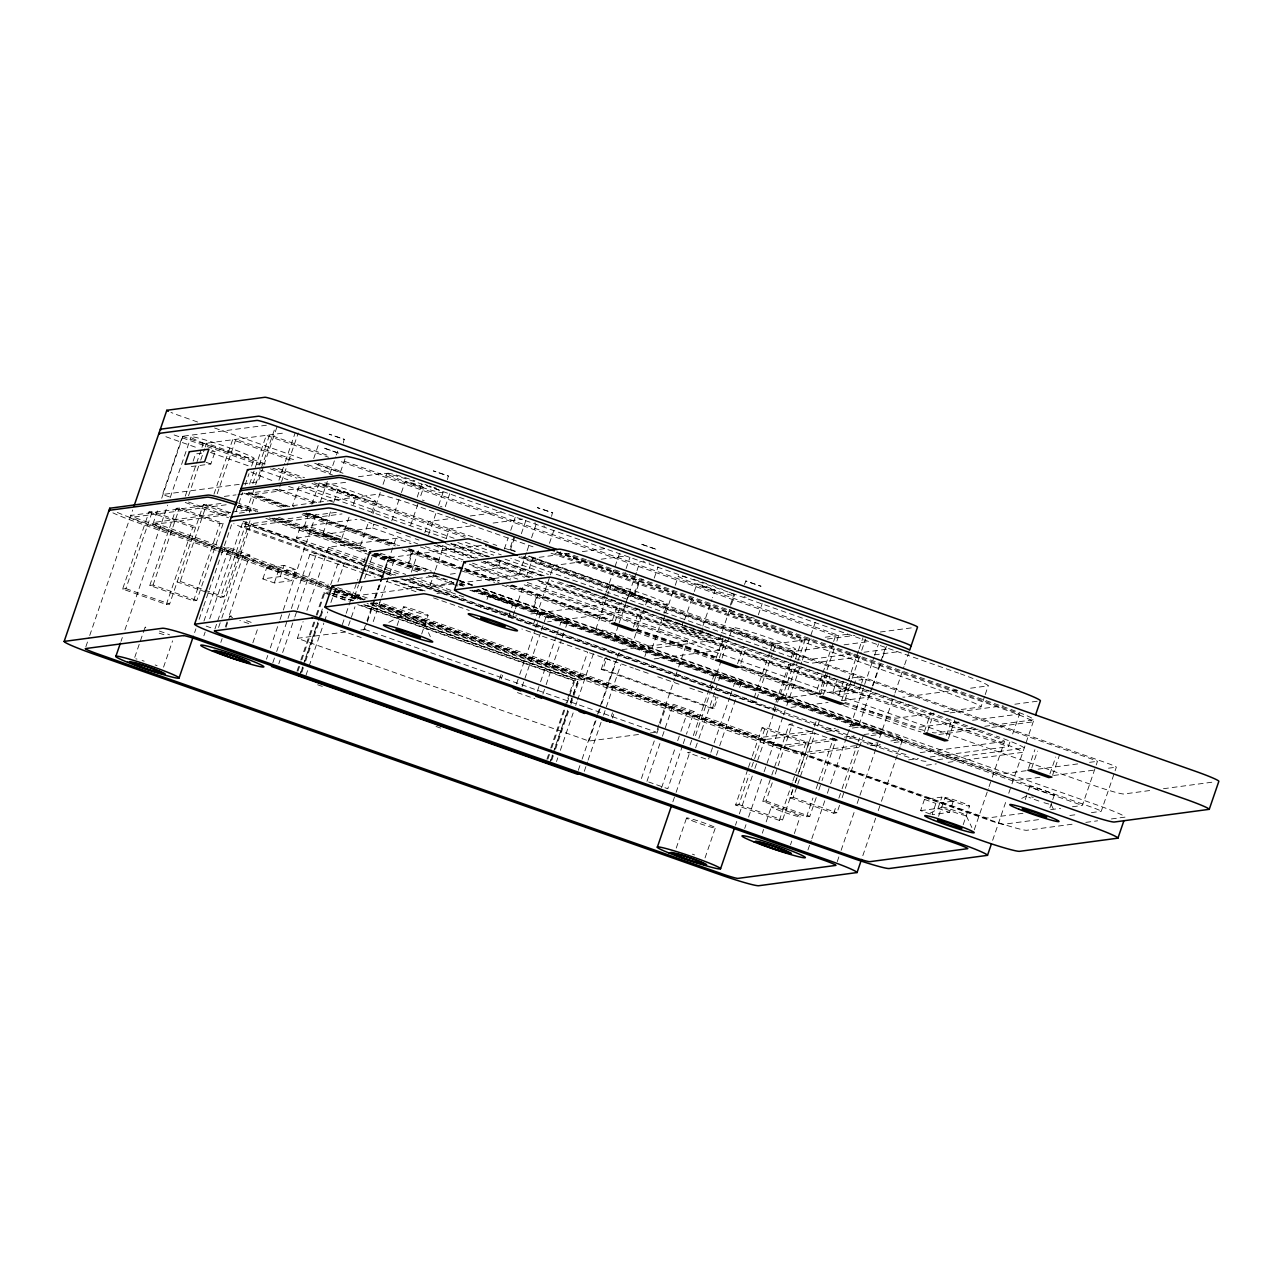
<?xml version="1.0" encoding="UTF-8"?>
<svg xmlns="http://www.w3.org/2000/svg" width="1283" height="1283" viewBox="0 0 1283 1283"><rect width="100%" height="100%" fill="white"/><g stroke="black" fill="none" stroke-linecap="round" stroke-linejoin="round"><path stroke-width="0.75" stroke-dasharray="5 3.75" d="M85.865 646.728L89.088 637.346M89.73 635.47L132.678 510.009M230.331 512.687L206.643 504.331L203.372 504.764L169.629 604.02L166.357 604.453L122.623 589.041L149.02 511.933L152.292 511.5L196.026 526.912L192.755 527.345L149.02 511.933M122.623 589.041L125.894 588.608L152.292 511.5M169.452 496.922L162.508 494.484L182.427 436.3L266.383 425.234M217.998 547.809L152.741 524.635L158.483 507.667M161.706 498.269L182.924 436.252L185.907 437.519M121.019 641.308L122.318 637.523M124.9 629.953L167.64 505.133M170.238 497.563L190.959 437.038M149.806 585.449L176.204 508.357L179.46 507.924L223.194 523.336L196.796 600.428L193.541 600.861L149.806 585.449L153.062 585.032L196.796 600.428M193.14 461.142L195.609 453.941L203.436 452.899M153.062 585.032L179.46 507.924M185.265 496.184L201.335 449.258M201.976 447.382L203.259 443.629L283.302 433.077M188.521 495.751L200.084 461.976M200.725 460.1L204.59 448.842M205.232 446.965L206.515 443.212L268.724 465.12M134.747 657.361L145.059 627.259M191.279 466.547L210.845 463.981L215.175 451.359L212.048 450.253M166.357 604.453L192.755 527.345M206.13 592.137L176.974 581.873L180.245 581.44L206.643 504.331M213.972 494.196L232.608 439.764L291.033 460.356M217.228 493.763L235.864 439.331L296.181 460.581M163.55 667.16L172.58 640.826M193.541 600.861L219.938 523.753L223.194 523.336M194.615 632.583L195.914 628.798M199.154 619.336L203.035 607.998M203.692 606.105L220.516 556.934M221.173 555.042L223.755 547.472M224.413 545.58L231.533 524.779M236.056 511.532L242.535 492.624M245.133 485.054L249.014 473.716M251.596 466.146L254.194 458.576M249.592 484.108L266.303 435.322L328.512 457.229M203.949 621.1L229.064 547.761L249.896 555.106L228.647 617.155M252.863 483.691L256.712 472.417M259.278 464.911L269.574 434.889L327.999 455.481M203.869 635.791L205.168 632.006M209.69 618.775L242.728 522.309M246.609 510.971L255.028 486.385M255.67 484.493L275.107 427.752M263.32 466.852L258.172 481.863L162.508 494.484M263.961 464.975L278.09 423.679M382.446 575.939L247.234 528.259L244.331 526.848L246.192 521.411M249.303 512.35L255.493 494.244L347.34 482.103M207.958 592.778L220.724 597.285L247.122 520.176M220.724 597.285L223.98 596.852L250.377 519.743M214.919 629.039L250.987 523.672L337.253 512.222M218.575 627.467L221.157 619.946M221.799 618.069L243.048 556.004L249.896 555.106M225.423 626.569L228.005 619.048M220.82 642.414L222.119 638.645M225.984 627.355L229.849 616.065M278.956 480.243L284.73 463.355M285.371 461.479L295.01 433.317M237.996 494.596L279.004 489.192L280.929 483.563M281.57 481.686L288.001 462.922M288.643 461.046L298.281 432.9M262.855 578.89L266.704 567.679L284.088 565.386L295.555 569.427L291.706 580.638L274.321 582.931L262.855 578.89L280.255 576.596L291.706 580.638M294.24 507.058A37.127 2.454 18.9 0 1 292.508 505.662L299.709 484.621M313.71 458.512L320.108 439.812M252.863 642.815L258.011 627.756M274.321 582.931L278.154 571.721L295.555 569.427M280.255 576.596L284.088 565.386M398.323 573.886L296.453 537.994L300.302 526.784L356.882 519.31M304.312 526.415L308.722 513.537M311.865 504.331L319.419 482.264M266.463 659.221L267.762 655.437M270.344 647.883L279.405 621.405M280.063 619.513L282.645 611.943M283.302 610.05L316.965 511.709M320.205 502.246L327.325 481.446M329.923 473.876L335.745 456.844M336.403 454.968L337.686 451.183M343.331 443.036L344.149 439.219L329.17 434.199L344.534 439.524M272.83 662.75L276.021 653.4M276.663 651.523L290.744 610.403M291.385 608.543L309.941 554.336L316.58 553.454L383.809 577.142M340.54 471.823L345.031 458.737M349.072 517.129L341.31 539.806L332.185 537.369L323.043 533.584L330.806 510.907M334.029 501.461L337.91 490.122L347.035 492.544L356.193 496.345L352.312 507.683M278.812 663.744L280.095 660.007M282.661 652.518L294.176 618.887M294.817 617.011L296.742 611.398M297.383 609.537L316.58 553.454M638.501 734.501L588.945 741.045L297.367 638.325L303.109 621.597M306.926 610.435L328.576 547.199L395.966 538.315L411.025 543.623M296.998 671.217L300.19 661.868M300.831 660.007L315.554 617.011M316.195 615.134L323.877 592.714L329.314 591.992M297.977 671.089L301.168 661.739M301.81 659.879L316.532 616.882M317.174 615.006L324.856 592.586L330.485 594.574M299.324 676.269L302.515 666.919M303.157 665.043L317.879 622.063M318.521 620.186L322.354 608.976M330.677 584.679L337.718 564.119L344.341 563.237L337.942 581.937M300.815 672.5L304.007 663.151M304.648 661.29L319.371 618.294M320.012 616.417L322.578 608.944M301.794 672.372L304.985 663.022M305.627 661.162L320.349 618.165M320.991 616.289L323.557 608.816M305.947 675.387L308.513 667.914M309.155 666.037L323.861 623.057M324.503 621.18L327.71 611.847M330.902 602.497L335.392 589.41M360.523 545.564L368.077 523.48M371.862 512.446L375.646 501.396M372.968 513.841L380.522 491.774M383.04 484.413L386.825 473.363M296.453 537.994L372.551 527.954L373.834 524.218M342.336 624.58L345.544 615.182M346.202 613.306L357.781 579.451M363.586 562.531L365.511 556.886M362.993 599.642A12.622 0.834 18.9 0 1 354.717 595.986L358.502 584.952M348.543 625.559L354.974 606.763M357.556 599.241L362.063 586.074M364.629 578.553L373 554.096M391.732 520.914L400.793 494.452M401.435 492.576L405.316 481.237L414.441 483.659L423.582 487.46L419.701 498.798M363.795 630.049L366.377 622.528M367.018 620.635L374.107 599.947M374.748 598.07L381.179 579.274M381.837 577.382L387.626 560.463L394.474 559.564L381.596 597.172M374.844 598.167L388.701 557.688L481.783 545.403M360.812 629.969L364.773 629.44L366.681 623.859M367.323 621.998L374.957 599.69M375.598 597.83L381.965 579.226M382.607 577.366L395.966 538.315M373.225 621.614L380.955 599.049M417.216 497.066L421.69 483.98M410.64 525.244L419.06 500.675M409.085 562.868L413.415 550.247L412.436 550.375L408.106 562.996L431.473 570.743M411.314 572.138L419.669 547.745M424.801 532.718L428.666 521.459L454.423 518.075M397.105 625.575L403.503 606.875M428.554 534.835L436.108 512.751M438.626 505.39L443.036 492.512M447.462 479.714L448.28 475.897L433.301 470.893L448.665 476.201M445.313 506.641L449.788 493.554M434.712 571.961L429.564 586.972L453.348 583.845M435.354 570.085L443.71 545.692M446.276 538.186L449.483 528.804L473.267 525.661M421.69 633.946L428.089 615.247M487.011 599.434L488.294 595.697M500.45 560.382L497.884 567.888L464.205 572.33M504.315 549.124L508.164 537.866M510.73 530.344L515.237 517.209M515.141 551.594L509.543 549.621L513.858 537M509.543 549.621L510.522 549.493L514.836 536.871M521.347 533.744L525.822 520.657M526.415 552.7L518.717 575.217L461.271 582.803M527.072 550.824L528.997 545.195M531.563 537.689L536.053 524.555M508.405 617.155L510.971 609.682M511.612 607.805L512.895 604.068M514.804 610.692L512.879 616.321L516.841 615.808M515.445 608.816L523.801 584.423M526.367 576.917L532.798 558.153L568.449 553.438M551.594 516.391L552.412 512.591L537.336 507.635L552.797 512.895M499.504 679.236L501.428 673.623M501.3 678.996L502.583 675.259M549.445 543.318L554.561 528.371M534.049 606.891L538.363 594.27L537.385 594.398L533.07 607.019L534.049 606.891L481.831 588.496M533.696 623.666L549.765 576.741M550.407 574.864L553.615 565.482L589.282 560.783M516.536 683.855L519.102 676.317M519.743 674.441L535.203 629.312M535.845 627.435L538.427 619.914M539.068 618.021L540.351 614.268L547.199 613.37L568.032 620.699L565.45 628.221M522.085 686.71L540.768 632.166M541.41 630.29L547.199 613.37M537.352 691.184L539.935 683.663M540.576 681.786L556.02 636.641M556.678 634.764L559.244 627.243M559.885 625.366L561.184 621.597L568.032 620.699M542.917 694.039L545.483 686.517M546.141 684.641L561.585 639.511M562.227 637.619L564.809 630.097M546.911 759.263L550.118 749.913M550.76 748.037L569.315 693.83M569.957 691.97L573.79 680.76L584.663 679.316L368.574 603.186M547.889 759.135L551.097 749.785M551.738 747.909L566.444 704.928M567.086 703.052L574.768 680.631L358.679 604.501M605.865 593.307L602.016 604.566L528.724 614.236M606.522 591.431L619.368 553.903M549.236 764.315L552.428 754.965M553.069 753.089L567.792 710.108M570.358 702.619L587.63 652.149L521.86 628.991M550.728 760.546L553.935 751.197M554.577 749.32L568.016 710.076M570.566 702.603L578.248 680.166L364.035 604.694M595.873 629.135L610.997 584.968M551.706 760.418L554.914 751.068M555.555 749.192L570.261 706.211M570.903 704.335L579.226 680.038L365.013 604.566M556.501 761.557L557.784 757.82M560.35 750.347L573.148 712.963M575.698 705.49L576.981 701.753M577.623 699.876L594.254 651.283M626.104 568.561L629.953 557.351M612.6 619.753L618.374 602.946M615.231 621.197L621.63 602.513M601.23 669.389L605.079 658.179L606.859 657.938L603.026 669.149L601.23 669.389L712.306 708.521L714.102 708.28L717.935 697.07M636.336 572.491L622.848 611.911L547.568 621.838M636.977 570.614L640.185 561.232M619.128 623.073L629.488 592.842L647.642 598.92L632.872 642.51L614.717 636.448L618.486 624.965M634.492 593.644L638.822 581.023L639.8 580.894L635.47 593.516L634.492 593.644L528.195 556.181M578.28 770.345L581.488 761.011M582.113 759.135L596.836 716.139M597.477 714.278L615.391 661.932M588.945 741.045L595.954 720.581M598.487 713.156L601.037 705.714M601.679 703.854L616.963 659.221M617.588 657.361L620.138 649.92M633.433 627.098L639.191 610.275M584.278 771.34L587.47 762.006M588.111 760.129L602.834 717.133M603.475 715.273L620.747 664.802M636.689 626.665L641.821 611.718M654.218 578.136L658.051 566.91M611.221 716.491L612.504 712.755M612.376 718.127L613.659 714.39M644.836 656.543L647.402 649.054L723.5 639.03L719.651 650.24L651.363 659.254M652.085 648.284L663.423 615.15M664.065 613.322L667.208 604.117M663.279 620.25L665.171 614.717M665.797 612.889L674.617 587.117M675.243 585.289L678.386 576.083M702.218 627.964C704.447 639.527 675.211 629.312 683.951 621.742M684.593 619.849L693.654 593.388M694.295 591.511L696.99 583.877L706.003 586.379L715.16 590.164L712.562 597.734M650.401 732.946L656.335 732.16L658.885 724.719M659.526 722.858L674.81 678.226M675.435 676.366L677.985 668.924M678.627 667.064L687.544 641.035L523.881 583.38M641.404 778.524L654.282 740.916M656.848 733.395L659.43 725.873M660.071 723.997L666.502 705.185L673.35 704.287L694.183 711.616L686.453 734.181M646.953 781.379L661.771 738.126M662.413 736.25L673.35 704.287M702.859 626.072L711.921 599.61M661.579 787.746L675.099 748.246M677.681 740.724L680.247 733.202M680.904 731.326L687.335 712.53L694.183 711.616M730.235 605.239L734.084 594.029M682.588 745.471L667.785 788.724L648.701 782.005M683.246 743.595L685.812 736.073M719.49 639.383L730.829 606.266M731.454 604.421L734.614 595.232M716.106 658.307L723.131 637.747M744.413 584.503L745.984 580.942L761.06 586.267L745.599 580.991M719.362 657.89L725.761 639.191M690.078 744.99L692.66 737.468M693.301 735.592L711.969 681.048M712.61 679.172L713.909 675.403L720.757 674.505L741.574 681.834L739.649 687.48M672.869 801.795L675.451 794.241M676.109 792.349L689.693 752.624M695.53 735.608L710.429 692.098M711.071 690.206L721.431 659.943M722.072 658.067L729.193 637.25M729.851 635.358L732.433 627.804M695.643 747.845L698.225 740.323M698.866 738.447L720.757 674.505M712.306 708.521L716.139 697.294L712.386 695.979M737.565 663.776L743.322 646.953M676.237 848.111L686.533 818.009M740.82 663.359L745.952 648.396M710.269 754.212L708.328 759.841L687.512 752.512L694.36 751.613M710.91 752.319L713.476 744.798M714.134 742.921L729.578 697.792M730.219 695.899L732.801 688.378M733.443 686.501L734.726 682.748L741.574 681.834M758.349 614.814L762.182 603.603M716.475 755.19L719.041 747.652M719.683 745.776L735.784 698.77M769.944 651.684L752.592 702.346L758.445 701.576M770.586 649.807L772.51 644.178L811.546 639.03M772.558 653.127L755.847 701.929L407.128 579.082M773.2 651.251L775.766 643.745L528.837 556.758M705.041 857.926L715.353 827.824M792.91 789.879L782.614 819.965L779.342 820.398L735.608 804.986L747.845 769.255M748.486 767.378L751.71 757.964M752.351 756.088L762.006 727.878L765.277 727.445L809.012 742.857L798.7 772.943M735.608 804.986L738.88 804.553L749.176 774.467M751.758 766.945L765.277 727.445M401.996 578.841L773.408 709.691L775.349 704.062M775.99 702.186L790.761 659.013M791.403 657.137L793.327 651.507L833.309 646.231M735.464 825.226L736.747 821.441M739.345 813.887L754.228 770.377M754.885 768.485L773.665 713.637M774.307 711.744L776.905 704.191M777.546 702.298L790.504 664.466M793.086 656.896L795.685 649.342M781.94 698.481L794.786 660.953M795.428 659.077L801.859 640.297L554.93 553.31M785.196 698.048L797.417 662.397M798.058 660.52L805.115 639.88L556.309 552.219M744.701 828.449L746 824.664M748.582 817.095L763.481 773.601M764.139 771.708L782.903 716.86M783.56 714.968L786.142 707.398M786.8 705.506L801.683 662.012M802.34 660.12L815.282 622.287M816.229 797.577L809.781 816.373L806.526 816.806L762.792 801.394L771.163 776.953M771.805 775.076L789.189 724.302L792.445 723.869L774.419 776.52M762.792 801.394L766.047 800.977L773.777 778.412M762.31 833.164L763.593 829.411M766.176 821.874L771.324 806.831M832.988 643.36L815.635 694.039L740.243 667.481M833.629 641.484L835.554 635.855L337.926 460.549M834.319 648.573L818.907 693.606L741.622 666.374M836.885 641.067L838.825 635.422L341.198 460.116M820.238 695.001L827.262 674.441M779.342 820.398L792.22 782.774M792.878 780.898L805.74 743.29L809.012 742.857M823.494 694.568L829.893 675.868M839.547 805.275L836.965 812.797L833.709 813.23L789.975 797.818L794.482 784.651M795.123 782.774L813.791 728.231M814.432 726.354L816.373 720.709M795.492 782.357L798.058 774.836M789.975 797.818L793.231 797.385L797.096 786.11M797.737 784.218L815.122 733.443M817.704 725.921L819.629 720.276M861.021 684.946L858.552 692.146L838.986 694.728L832.731 692.531L837.061 679.91M838.986 694.728L843.3 682.107M790.472 844.855L791.771 841.103M794.337 833.565L800.143 816.63M858.487 650.754L844.984 690.174L537.737 581.921M859.129 648.877L862.978 637.619M841.696 700.47L847.454 683.647M851.463 680.359L848.255 689.741L772.109 699.78M852.104 678.482L861.101 652.197M861.743 650.321L865.608 639.062M844.952 700.037L850.084 685.09M806.526 816.806L812.957 798.01M816.18 788.596L818.121 782.951M818.762 781.074L832.924 739.698L836.179 739.281L822.018 780.641M855.392 680.936L852.297 689.949L832.731 692.531M818.795 790.055L821.377 782.534M861.631 683.133L862.866 679.525L856.627 677.328L848.801 678.37M807.937 849.987L811.177 840.525M811.834 838.633L824.777 800.8M827.375 793.247L829.957 785.677M830.614 783.785L873.996 657.072M874.637 655.18L878.534 643.825M852.345 728.038L858.263 727.253L871.766 687.8M872.408 685.924L885.928 646.456M841.744 700.678L869.072 697.07L872.296 687.688M872.937 685.812L881.934 659.542M882.576 657.666L886.425 646.407M833.709 813.23L836.275 805.708M838.857 798.186L841.423 790.665M842.081 788.772L857.525 743.643M858.167 741.766L859.466 737.998M842.113 797.753L844.695 790.232M845.337 788.339L863.363 735.688M837.254 861.631L840.461 852.249M841.103 850.372L854.59 810.984M857.156 803.479L875.776 749.08M876.417 747.203L878.999 739.698M879.641 737.821L894.347 694.841M894.989 692.964L904.002 666.647M904.643 664.77L908.508 653.496M862.817 855.681L875.664 818.153M878.23 810.664L880.812 803.158M881.453 801.282L900.073 746.882M900.714 745.006L902.639 739.377A37.127 2.454 18.9 0 0 872.937 726.691L480.435 588.432M924.369 731.679L930.768 712.995M927.625 731.246L933.383 714.423M930.448 814.08L920.617 810.615L924.466 799.405L941.85 797.112L953.317 801.137L949.468 812.364L932.083 814.657L935.916 803.431L953.317 801.137M946.469 735.287L951.585 720.324M948.442 738.591L954.857 719.891M920.617 810.615L938.017 808.322L941.85 797.112M938.579 816.325L944.978 797.641M943.855 711.857L981.014 706.853L984.622 696.348M985.216 694.584L988.215 685.828A37.127 2.454 18.9 0 0 960.325 673.783M963.18 824.696L969.579 806.013M974.262 829.844L988.439 788.452M989.081 786.559L991.647 779.038M992.304 777.161L1004.541 741.414A16.342 1.091 18.9 0 0 991.47 735.833L551.289 580.766M930.143 757.002L1008.31 746.658L1010.17 741.221M1012.656 733.972L1019.472 714.054L1016.569 712.642L560.398 551.898M992.641 840.301L1006.177 800.784M1008.759 793.263L1011.325 785.741M1011.966 783.849L1034.419 718.32M1028.501 768.373L1034.9 749.673M1031.757 767.94L1037.514 751.116M1025.293 799.534L1027.859 792.06M1028.501 790.184L1029.784 786.447M1049.959 773.841L1055.717 757.018M1052.573 775.269L1059.614 754.709M1049.895 807.905L1054.369 794.819M1072.46 806.766L1082.371 805.451L1095.602 766.817M1096.227 764.973L1097.478 761.3L1095.057 760.226L517.402 556.726M1091.432 812.62L1101.231 811.321L1114.462 772.687M1115.087 770.842L1116.354 767.17A12.622 0.834 18.9 0 0 1106.251 762.856L521.123 556.726M356.193 496.345L337.91 490.122M323.043 533.584L341.31 539.806M423.582 487.46L405.428 481.382M647.755 599.065L629.488 592.842M614.605 636.288L632.872 642.51M715.048 590.244L696.877 583.941M682.011 627.403L700.277 633.626M388.797 622.335L400.408 616.241M480.227 607.677L483.547 605.929M930.287 813.085L941.898 807.007M1021.717 798.427L1026.689 795.829M358.406 476.747L383.842 473.331A37.127 2.454 18.9 0 1 418.483 482.937L958.529 673.142M292.508 505.662L376.641 494.356A37.127 2.454 18.9 0 1 411.282 503.962L535.909 547.857M956.91 690.029L904.098 697.134A37.127 2.454 18.9 0 1 902.815 697.086M970.606 688.201L988.215 685.828M934.072 713.172L896.897 718.159A37.127 2.454 18.9 0 1 862.24 708.553M950.013 712.915L1003.065 705.794M1014.869 704.223L1038.444 701.063M971.039 728.151L935.676 732.882A37.127 2.454 18.9 0 1 932.292 732.513M984.799 726.306L1033.938 719.715A37.127 2.454 18.9 0 0 1004.236 707.029L568.321 553.486M855.472 745.696L804.377 752.544A37.127 2.454 18.9 0 1 769.736 742.937M867.26 744.124L877.091 742.809M890.851 740.965L902.639 739.377M938.883 734.469L978.191 729.193M991.935 727.349L1033.216 721.816A37.127 2.454 18.9 0 0 1003.514 709.146L556.277 551.61M858.68 747.267L803.655 754.645A37.127 2.454 18.9 0 1 769.014 745.038L367.066 603.459M870.483 745.696L880.298 744.381M894.059 742.536L901.917 741.478A37.127 2.454 18.9 0 0 872.215 728.792L477.821 589.875M937.745 759.696L1024.219 748.101A37.127 2.454 18.9 0 0 1001.606 737.982M926.47 765.213L936.301 763.898M948.089 762.327L1022.776 752.319A37.127 2.454 18.9 0 0 993.074 739.633L542.067 580.766M1149.648 790.553L1123.94 793.985A29.701 1.973 18.9 0 1 1096.211 786.303L521.86 583.99M1163.489 788.708L1214.889 781.828M1072.075 824.231L1026.881 830.277A37.127 2.454 18.9 0 1 992.24 820.671L374.796 603.042M1085.835 822.387L1097.623 820.799M1111.383 818.955L1125.143 817.111A37.127 2.454 18.9 0 0 1095.441 804.441L482.151 588.416M211.262 451.873L215.175 451.359M224.333 496.409L236.056 494.869M220.997 503.465L130.834 515.429A14.851 0.978 18.9 0 0 142.702 520.497L329.667 586.363M226.161 504.78L130.112 517.53A14.851 0.978 18.9 0 0 141.98 522.598L217.533 549.22M230.282 512.318L153.415 522.47L218.719 545.692M232.255 512.045L248.036 509.976L251.5 510.923M152.693 524.571L229.577 514.419M239.424 513.12L245.342 512.334M244.331 526.848L342.048 513.922M229.064 547.761L222.216 548.659L243.048 556.004M470.268 515.974L503.93 511.532M493.073 523.047L522.79 519.134M582.322 551.61L606.089 548.482M408.748 579.643L436.477 575.987M450.349 574.159L456.283 573.373M601.166 559.212L624.933 556.084M354.717 595.986L452.707 582.995A12.622 0.834 18.9 0 1 453.845 583.124M436.958 593.484L452.803 591.383M297.367 638.325L346.939 631.797M622.127 649.663L687.544 641.035M825.226 637.218L848.64 634.139M827.391 639.03L854.831 635.39M880.314 632.006L911.684 627.836M844.086 644.82L869.473 641.468M852.281 653.785L813.069 658.997A14.851 0.978 18.9 0 1 799.213 655.148L519.711 556.694M864.036 652.229L889.52 648.845M860.636 656.688L811.626 663.199A14.851 0.978 18.9 0 1 797.769 659.35L510.714 558.233M874.365 654.875L899.832 651.491M858.952 680.054L862.866 679.525M773.408 709.691L779.278 708.922M790.986 707.366L828.08 702.475M811.674 731.406L762.487 737.212L379.303 602.272M825.466 729.578L835.329 728.279M849.121 726.451L858.985 725.152L856.002 723.885M814.897 732.994L763.642 739.762L760.178 738.8M826.717 731.422L838.537 729.867M834.511 738.447L783.56 745.215A14.851 0.978 18.9 0 1 769.688 741.366L376.881 602.994M844.31 737.148L854.125 735.849M863.924 734.534L881.565 732.192A14.851 0.978 18.9 0 0 869.682 727.124M958.898 722.072L917.185 727.429L844.839 702.298M972.578 720.26L1019.472 714.054M837.719 740.018L782.838 747.315A14.851 0.978 18.9 0 1 768.982 743.466L370.498 603.106M849.474 738.463L857.317 737.42M871.045 735.608L880.844 734.309A14.851 0.978 18.9 0 0 868.96 729.225L474.261 590.196M920.232 752.608L1004.541 741.414M908.653 759.841L918.42 758.542M1026.192 770.714L1002.424 773.857L999.521 773.088L477.629 589.25M1038.075 769.142L1077.688 763.914M1089.556 762.343L1097.478 761.3M1039.936 777.306L1018.365 780.16A12.622 0.834 18.9 0 1 1006.594 776.889L476.201 590.052M1053.648 775.477L1094.8 770.025M1108.512 768.196L1116.354 767.17M1022.952 813.31L987.317 818.025L984.398 817.239L376.015 602.93M1050.681 809.637L1060.576 808.338M1038.524 819.645L1003.258 824.311A12.622 0.834 18.9 0 1 991.47 821.056L371.557 602.689M1069.878 815.475L1077.72 814.448M793.872 651.443L790.408 650.481M648.957 562.98L649.872 563.237M543.8 525.982L544.826 526.287M436.156 488.165L433.766 487.332M643.2 561.12L644.419 561.537M197.582 422.011L178.706 415.355A14.851 0.978 18.9 0 1 170.96 412.42M214.582 427.993L305.242 459.923M314.672 463.259L343.01 473.235M557.736 551.979L639.8 580.894M556.758 552.107L638.822 581.023M307.503 464.574L331.992 473.202M304.231 464.991L332.505 474.951M551.016 553.181L951.328 694.183A37.127 2.454 18.9 0 1 981.014 706.853M510.522 549.493L516.119 551.465M529.173 556.052L635.47 593.516M278.138 468.439L304.536 477.741M319.611 483.049L481.718 540.159M483.595 540.817L491.148 543.479M493.025 544.136L496.794 545.467M504.331 548.13L509.993 550.118M182.427 436.3L263.576 464.879M272.798 468.135L301.264 478.158M314.351 482.777L465.488 536.021M523.689 556.517L793.327 651.507M174.119 434.953L259.102 464.879M270.424 468.872L296.87 478.19M311.977 483.515L464.943 537.401M195.337 447.142L170.783 438.481A14.851 0.978 18.9 0 1 163.037 435.562M210.444 452.466L250.105 466.435M259.551 469.754L287.873 479.73M301.088 484.397L454.07 538.283M465.392 542.276L501.268 554.914M446.484 538.539L329.41 497.307A37.127 2.454 18.9 0 1 300.142 485.182M457.806 542.533L493.682 555.17M505.005 559.163L548.434 574.463M453.733 543.992L489.577 556.614M499.007 559.949L544.281 575.891M570.694 585.192L578.248 587.855M585.786 590.517L591.447 592.505M602.769 596.499L617.861 601.807M634.828 607.789L649.92 613.114M666.903 619.096L681.995 624.404M689.548 627.066L714.07 635.694M288.531 486.337L333.821 502.278M450.83 543.495L488.566 556.79M496.12 559.452L543.286 576.067M569.716 585.369L903.729 703.02M451.039 543.992L486.882 556.63M496.329 559.949L541.618 575.891M558.602 581.873L994.517 735.432M445.49 543.495L483.274 556.806M494.613 560.799L536.182 575.442M206.162 462.329L210.845 463.981M442.042 545.548L477.901 558.169M487.332 561.489L532.621 577.446M279.004 489.192L316.693 502.471M437.327 544.97L475.031 558.249M484.461 561.569L529.703 577.51M539.117 580.83L869.072 697.07M437.84 545.243L473.716 557.88M483.162 561.216L528.468 577.174M537.914 580.493L1008.31 746.658M275.733 489.625L315.329 503.577M360.555 519.503L371.878 523.496M373.754 524.154L381.292 526.816M383.184 527.473L386.953 528.804M396.367 532.124L403.92 534.786M405.797 535.444L413.334 538.106M415.227 538.764L418.996 540.095M434.071 545.403L469.883 558.025M481.189 562.002L524.555 577.286M372.551 527.954L417.825 543.912M425.379 546.574L463.099 559.853M472.529 563.189L517.803 579.13M527.233 582.45L719.651 650.24M420.423 546.927L461.816 561.505M469.337 564.167L510.714 578.745M510.522 579.996L487.861 572.01A29.701 1.973 18.9 0 1 469.498 564.921M289.75 506.753L255.493 494.244M308.642 513.408L399.622 545.612M408.7 548.659L458.159 566.22M465.344 568.61L499.696 580.862M512.254 585.064L613.001 620.764M637.154 629.135L718.352 657.746M740.997 665.717L822.595 694.584M249.656 493.073L289.236 507.01M306.204 512.992L398.564 545.532M409.87 549.509L462.794 568.112M464.526 568.77L498.462 580.718M511.276 585.192L611.558 620.555M636.063 629.199L717.117 657.746M285.836 506.593L270.729 501.268A37.127 2.454 18.9 0 1 247.779 492.415M304.696 513.232L395.276 545.147M408.491 549.798L499.071 581.696M510.393 585.689L610.403 620.924M636.833 630.226L714.198 657.473M740.612 666.775L819.869 694.696M844.406 703.341L901.019 723.275A37.127 2.454 18.9 0 0 925.845 730.973M246.384 493.49L284.088 506.785M302.932 513.425L395.292 545.965M406.599 549.942L498.975 582.482M506.512 585.128L610.179 621.662M636.576 630.947L713.845 658.179M281.346 507.362L270.023 503.369A37.127 2.454 18.9 0 1 242.054 492.095M302.098 514.675L392.678 546.574M402.108 549.91L458.721 569.844M460.613 570.502L494.58 582.466M502.134 585.128L609.698 623.025M636.111 632.327L713.476 659.574M741.782 669.55L817.271 696.14M843.685 705.442L900.297 725.376A37.127 2.454 18.9 0 0 920.937 731.919M472.705 585.08L465.168 582.434A37.127 2.454 18.9 0 0 459.667 580.59M459.442 580.606L472.497 585.208M257.755 510.009L242.663 504.684A37.127 2.454 18.9 0 0 238.991 503.449M278.507 517.322L370.979 549.894M380.409 553.214L431.361 571.16M459.667 581.135L471.519 585.337M377.122 553.438L394.474 559.564M257.803 511.58L242.695 506.256A14.851 0.978 18.9 0 0 240.498 505.518M276.695 518.236L367.339 550.166M375.759 553.358L425.876 570.791M459.571 582.883L467.429 585.433M238.574 505.486L255.525 511.452M274.017 518.091L366.746 550.632M374.027 553.326L425.17 571.224M460.838 583.893L464.767 585.16M272.269 518.252L366.73 551.53M374.283 554.192L421.514 570.823M434.68 575.426L451.744 581.472M459.218 584.07L463.067 585.465M475.801 590.244L1091.143 807.007A12.622 0.834 18.9 0 1 1101.231 811.321M237.195 506.577L252.27 511.885M269.238 517.867L371.028 553.727M372.904 554.384L420.038 570.983M432.708 575.554L457.726 584.262M459.154 584.872L463.388 586.267M372.006 554.962L387.626 560.463M472.112 590.26L1082.371 805.451M265.886 518.364L369.793 554.962M371.685 555.619L418.899 572.266M428.346 575.586L460.469 586.908M469.915 590.228L858.263 727.253M328.576 547.199L405.701 574.383M413.222 577.029L452.723 590.95M203.372 504.764L228.887 513.761M409.646 577.863L464.35 597.14M188.489 502.054L229.946 516.664M243.145 521.299L361.902 563.141M369.44 565.803L395.822 575.089M362.303 563.862L264.057 529.254A16.342 1.091 18.9 0 1 250.987 523.672M364.18 564.536L396.303 575.842M405.749 579.162L891.268 750.202A16.342 1.091 18.9 0 0 906.52 754.42M185.217 502.471L228.566 517.755M243.658 523.063L366.168 566.22M368.061 566.894L392.566 575.522M391.219 575.522L261.01 529.654A37.127 2.454 18.9 0 1 242.984 522.887M400.665 578.841L891.3 751.662A37.127 2.454 18.9 0 0 925.957 761.268M395.661 580.59L427.752 591.896M393.207 580.445L425.138 591.704M382.238 577.077L259.583 533.872A37.127 2.454 18.9 0 1 233.731 523.672M391.668 580.397L423.759 591.688M832.539 737.998L836.179 739.281M605.079 658.179L633.305 668.122M635.197 668.78L650.256 674.088M657.778 676.75L682.267 685.363M689.789 688.025L704.848 693.317M309.941 554.336L364.019 573.389M365.896 574.046L375.294 577.35M386.568 581.327L416.638 591.912M433.542 597.878L469.241 610.451M589.474 652.806L613.547 661.29M176.204 508.357L219.938 523.753M789.189 724.302L832.924 739.698M603.026 669.149L714.102 708.28M762.006 727.878L805.74 743.29M220.612 546.366L328.288 584.294M337.734 587.63L367.964 598.279M331.559 587.021L365.559 599.001M219.89 548.466L365.719 599.995M328.159 587.406L139.446 520.93A37.127 2.454 18.9 0 1 116.496 512.077M330.036 588.063L364.003 600.027M219.409 549.878L361.052 599.77M334.751 591.271L359.176 599.883M266.704 567.679L278.154 571.721M924.466 799.405L935.916 803.431M216.089 550.279L138.724 523.031A37.127 2.454 18.9 0 1 112.888 512.847M217.982 550.952L355.744 599.466M333.067 593.323L353.739 600.604M332.089 593.452L352.761 600.733M331.88 593.484L352.536 600.765M363.811 604.726L578.024 680.198M938.017 808.322L949.468 812.364M332.377 595.232L349.281 601.182M323.877 592.714L348.302 601.31M357.7 604.63L573.79 680.76M364.773 629.44L656.335 732.16M340.396 630.226L361.229 637.571M517.418 692.595L534.786 698.706M180.245 581.44L223.98 596.852M793.231 797.385L836.965 812.797M766.047 800.977L809.781 816.373M125.894 588.608L169.629 604.02M738.88 804.553L782.614 819.965M206.13 626.088L213.074 628.542M317.623 684.769L323.268 686.758M436.012 726.467L441.641 728.455M391.684 558.955L388.749 557.752M746.161 597.381L743.996 596.563M534.819 522.822L535.733 523.191M1051.13 804.297L1054.273 811.145M966.195 815.571A12.99 0.866 18.9 0 1 946.325 809.365A12.99 0.866 18.9 0 1 949.612 808.931A12.99 0.866 18.9 0 1 966.195 815.571L971.84 827.487M509.656 613.531L512.783 620.395M424.849 624.709L430.35 636.721M1048.788 804.024A12.99 0.866 18.9 0 1 1040.786 801.667M1038.861 801.025A12.99 0.866 18.9 0 1 1028.902 797.256M1031.596 796.903A12.99 0.866 18.9 0 1 1033.232 797.385M508.325 613.499A12.99 0.866 18.9 0 1 504.604 612.552M502.952 612.055A12.99 0.866 18.9 0 1 499.295 610.9M497.371 610.259A12.99 0.866 18.9 0 1 495.446 609.601M493.57 608.928A12.99 0.866 18.9 0 1 486.401 606.025M459.057 584.503A12.622 0.834 18.9 0 1 462.618 585.641M379.928 556.132A12.622 0.834 18.9 0 1 373.353 553.647M361.95 598.664A37.127 2.454 18.9 0 1 336.114 588.48M322.209 518.332A37.127 2.454 18.9 0 1 308.562 513.296M912.999 706.195A37.127 2.454 18.9 0 1 907.498 704.351M271.852 480.419A37.127 2.454 18.9 0 1 249.255 471.053M996.314 736.073A37.127 2.454 18.9 0 1 999.874 737.34M754.404 618.262A14.851 0.978 18.9 0 1 751.293 617.428M747.38 616.241A14.851 0.978 18.9 0 1 745.231 615.551M743.033 614.814A14.851 0.978 18.9 0 1 740.836 614.06M734.774 611.799A14.851 0.978 18.9 0 1 733.09 611.125M731.663 610.516A14.851 0.978 18.9 0 1 729.658 609.537M643.248 579.563A14.851 0.978 18.9 0 1 641.099 578.874M634.572 576.596A14.851 0.978 18.9 0 1 632.519 575.842M630.643 575.121A14.851 0.978 18.9 0 1 628.959 574.447M625.527 572.86A14.851 0.978 18.9 0 1 625.013 572.523M422.348 500.049A14.851 0.978 18.9 0 1 424.224 500.611M440.534 506.352A14.851 0.978 18.9 0 1 441.977 506.977M318.216 463.371A14.851 0.978 18.9 0 1 338.263 470.476A14.851 0.978 18.9 0 1 333.532 470.332A14.851 0.978 18.9 0 1 313.982 463.243M718.095 638.276A29.701 1.973 18.9 0 1 704.191 636.031A29.701 1.973 18.9 0 1 668.668 623.297A29.701 1.973 18.9 0 1 671.474 621.565M674.826 622.496A29.701 1.973 18.9 0 1 678.579 623.602M679.91 624.003A29.701 1.973 18.9 0 1 682.652 624.869M684.064 625.318A29.701 1.973 18.9 0 1 686.934 626.248M700.021 630.787A29.701 1.973 18.9 0 1 704.094 632.294M707.863 633.754A29.701 1.973 18.9 0 1 714.086 636.32M729.209 592.169A29.701 1.973 18.9 0 1 723.067 592.987A29.701 1.973 18.9 0 1 683.791 579.146A29.701 1.973 18.9 0 1 689.933 578.328M693.702 579.435A29.701 1.973 18.9 0 1 709.387 584.567M712.29 585.593A29.701 1.973 18.9 0 1 715.144 586.62M720.517 588.624A29.701 1.973 18.9 0 1 722.987 589.587M434.777 488.23A29.701 1.973 18.9 0 1 429.035 489.545A29.701 1.973 18.9 0 1 387.803 474.245A29.701 1.973 18.9 0 1 414.89 480.852M424.962 484.413A29.701 1.973 18.9 0 1 427.64 485.423M428.939 485.904A29.701 1.973 18.9 0 1 431.409 486.866M324.759 482.857A29.701 1.973 18.9 0 1 369.344 497.948A29.701 1.973 18.9 0 1 359.015 497.644A29.701 1.973 18.9 0 1 319.772 482.697M692.371 854.157A15.22 1.01 18.9 0 1 694.568 854.959M248.726 623.506A15.22 1.01 18.9 0 1 239.825 620.475M232.608 617.636A15.22 1.01 18.9 0 1 232.576 616.369M246.48 620.683A15.22 1.01 18.9 0 1 252.703 622.993M135.806 658.837A15.22 1.01 18.9 0 1 136.992 659.093M142.092 660.52A15.22 1.01 18.9 0 1 144.177 661.162M155.179 664.963A15.22 1.01 18.9 0 1 157.103 665.717M163.935 634.7A15.22 1.01 18.9 0 1 157.232 632.455M145.765 627.82A15.22 1.01 18.9 0 1 145.749 627.162M159.429 631.076A15.22 1.01 18.9 0 1 169.629 634.86M237.628 506.929A14.851 0.978 18.9 0 1 241.974 508.357M238.269 505.55A37.127 2.454 18.9 0 1 241.942 506.785M324.374 448.216L339.738 453.541L324.374 448.216M641.564 544.249L656.928 549.573L641.564 544.249M1034.355 788.708A12.99 0.866 18.9 0 0 1054.225 794.915A12.99 0.866 18.9 0 0 1037.642 788.275A12.99 0.866 18.9 0 0 1034.355 788.708M949.564 799.902A12.99 0.866 18.9 0 0 969.435 806.109A12.99 0.866 18.9 0 0 952.852 799.469A12.99 0.866 18.9 0 0 949.564 799.902M492.864 597.958A12.99 0.866 18.9 0 0 512.735 604.165A12.99 0.866 18.9 0 0 496.168 597.525A12.99 0.866 18.9 0 0 492.864 597.958M404.835 618.598A12.99 0.866 18.9 0 0 424.705 624.805A12.99 0.866 18.9 0 0 408.138 618.165A12.99 0.866 18.9 0 0 404.835 618.598M408.074 609.136A12.99 0.866 18.9 0 0 427.945 615.343A12.99 0.866 18.9 0 0 411.378 608.703A12.99 0.866 18.9 0 0 408.074 609.136M606.33 634.315A29.701 1.973 18.9 0 0 651.748 648.492A29.701 1.973 18.9 0 0 613.867 633.321A29.701 1.973 18.9 0 0 606.33 634.315M621.453 590.148A29.701 1.973 18.9 0 0 666.871 604.325A29.701 1.973 18.9 0 0 628.975 589.154A29.701 1.973 18.9 0 0 621.453 590.148M314.768 531.595A29.701 1.973 18.9 0 0 360.186 545.772A29.701 1.973 18.9 0 0 322.29 530.601A29.701 1.973 18.9 0 0 314.768 531.595M776.696 809.477A15.22 1.01 18.9 0 0 799.967 816.742A15.22 1.01 18.9 0 0 780.545 808.964A15.22 1.01 18.9 0 0 776.696 809.477M691.89 820.671A15.22 1.01 18.9 0 0 715.176 827.936A15.22 1.01 18.9 0 0 695.755 820.158A15.22 1.01 18.9 0 0 691.89 820.671M744.204 633.626A33.406 2.213 18.9 0 0 795.3 649.567A33.406 2.213 18.9 0 0 752.672 632.503A33.406 2.213 18.9 0 0 744.204 633.626M202.714 442.86A33.406 2.213 18.9 0 0 253.809 458.817A33.406 2.213 18.9 0 0 211.198 441.753A33.406 2.213 18.9 0 0 202.714 442.86"/><path stroke-width="1.5" d="M861.535 859.434L857.044 872.552L758.782 885.719A37.127 2.454 18.9 0 1 724.141 876.113L93.851 654.105A37.127 2.454 18.9 0 1 64.15 641.42L109.745 508.244L208.006 495.078A37.127 2.454 18.9 0 1 237.163 502.856M133.961 506.256L166.822 410.287L264.827 397.281A14.851 0.978 18.9 0 1 278.7 401.114L905.686 621.982A14.851 0.978 18.9 0 1 917.553 627.05L909.647 650.192A14.851 0.978 18.9 0 0 897.763 645.108L270.777 424.256A14.851 0.978 18.9 0 0 256.921 420.407L158.9 433.413A14.851 0.978 18.9 0 0 159.605 433.975M115.839 656.431L120.377 643.2M991.358 844.07L987.493 855.344L889.231 868.511A37.127 2.454 18.9 0 1 854.59 858.904L224.3 636.897A37.127 2.454 18.9 0 1 194.599 624.228L247.523 469.658L345.785 456.491A37.127 2.454 18.9 0 1 380.426 466.098L1010.715 688.105A37.127 2.454 18.9 0 1 1040.417 700.791L1035.606 714.807M179.075 677.969L193.332 636.368M1123.94 820.623L1117.942 838.152L1019.68 851.319A37.127 2.454 18.9 0 1 985.039 841.712L354.75 619.705A37.127 2.454 18.9 0 1 325.048 607.019L332.249 585.994L430.511 572.827A37.127 2.454 18.9 0 1 457.855 579.996M359.128 583.107L369.841 551.834L467.814 538.828A12.622 0.834 18.9 0 1 479.601 542.1L517.354 555.395M454.503 589.907L464.093 561.858L559.019 549.172A29.701 1.973 18.9 0 1 586.732 556.87L1195.098 771.163A29.701 1.973 18.9 0 1 1218.85 781.299L1209.244 809.332L1114.334 822.018A29.701 1.973 18.9 0 1 1086.621 814.336L478.254 600.043A29.701 1.973 18.9 0 1 454.503 589.907L549.413 577.222A29.701 1.973 18.9 0 1 577.125 584.904L1185.492 799.197A29.701 1.973 18.9 0 1 1209.244 809.332M657.329 847.197L671.57 805.58M720.565 868.735L734.165 829.01M64.15 641.42L162.412 628.253A37.127 2.454 18.9 0 1 197.053 637.859L827.343 859.883A37.127 2.454 18.9 0 1 857.044 872.552M194.599 624.228L292.861 611.061A37.127 2.454 18.9 0 1 327.518 620.667L957.792 842.674A37.127 2.454 18.9 0 1 987.493 855.344M325.048 607.019L423.31 593.853A37.127 2.454 18.9 0 1 457.967 603.459L1088.241 825.466A37.127 2.454 18.9 0 1 1117.942 838.152M274.867 666.053L271.547 666.486L576.997 774.098L580.317 773.649M299.324 676.269L302.628 675.836M609.313 722.104L611.093 721.864M485.632 545.58L486.674 545.916M556.998 549.509L373.946 485.022A37.127 2.454 18.9 0 0 339.305 475.416L241.044 488.582A37.127 2.454 18.9 0 0 241.477 489.144M554.384 550.936L373.225 487.139A37.127 2.454 18.9 0 0 338.584 477.517L240.322 490.683A37.127 2.454 18.9 0 0 240.755 491.245M489.112 546.766L498.542 550.086M445.377 542.003L364.228 513.425A37.127 2.454 18.9 0 0 329.587 503.802L231.325 516.969A37.127 2.454 18.9 0 0 231.758 517.53M436.38 543.543L362.784 517.626A37.127 2.454 18.9 0 0 328.143 508.02L229.882 521.187A37.127 2.454 18.9 0 0 230.315 521.732M513.296 688.281L520.818 690.928M535.877 696.236L541.538 698.225M579.178 711.488L584.823 713.476M601.775 719.442L607.42 721.447M300.511 676.109L550.423 764.155M465.488 562.98A29.701 1.973 18.9 0 1 464.093 561.858M370.434 552.299A12.622 0.834 18.9 0 1 369.841 551.834M333.981 587.389A37.127 2.454 18.9 0 1 332.249 585.994M247.956 470.219A37.127 2.454 18.9 0 1 247.523 469.658M168.362 411.282A14.851 0.978 18.9 0 1 166.822 410.287M911.074 645.99A14.851 0.978 18.9 0 0 899.207 640.907L272.204 420.038A14.851 0.978 18.9 0 0 258.348 416.205L160.343 429.212A14.851 0.978 18.9 0 0 161.049 429.773M236.441 504.957A37.127 2.454 18.9 0 0 207.285 497.179L109.023 510.345A37.127 2.454 18.9 0 0 109.472 510.907M110.194 508.806A37.127 2.454 18.9 0 1 109.745 508.244M189.355 451.744L185.041 464.35L204.606 461.768L208.921 449.162L189.355 451.744M312.298 617.909L214.277 630.915A16.342 1.091 18.9 0 0 227.348 636.496L854.542 857.445A16.342 1.091 18.9 0 0 869.794 861.679L967.815 848.656A16.342 1.091 18.9 0 0 954.744 843.075L327.55 622.127A16.342 1.091 18.9 0 0 312.298 617.909M183.244 635.598L85.223 648.605A14.851 0.978 18.9 0 0 97.107 653.672L724.093 874.541A14.851 0.978 18.9 0 0 737.95 878.39L835.971 865.384A14.851 0.978 18.9 0 0 824.087 860.3L197.101 639.447A14.851 0.978 18.9 0 0 183.244 635.598M614.589 623.073L611.333 623.506L632.15 630.835L635.422 630.402L614.589 623.073M718.721 659.751L715.465 660.184L736.282 667.513L739.553 667.096L718.721 659.751M822.852 696.444L819.596 696.861L840.413 704.207L843.685 703.774L822.852 696.444M926.984 733.122L923.728 733.555L944.545 740.884L947.816 740.451L926.984 733.122M1031.115 769.8L1027.859 770.233L1048.676 777.578L1051.948 777.145L1031.115 769.8M1018.959 809.22A25.981 1.716 18.9 0 0 1058.7 821.633A25.981 1.716 18.9 0 0 1025.534 808.354A25.981 1.716 18.9 0 0 1018.959 809.22M1026.673 811.145A12.99 0.866 18.9 0 0 1046.543 817.351A12.99 0.866 18.9 0 0 1029.976 810.712A12.99 0.866 18.9 0 0 1026.673 811.145M934.152 820.414A25.981 1.716 18.9 0 0 973.893 832.811A25.981 1.716 18.9 0 0 940.744 819.532A25.981 1.716 18.9 0 0 934.152 820.414M941.882 822.323A12.99 0.866 18.9 0 0 961.753 828.529A12.99 0.866 18.9 0 0 945.17 821.89A12.99 0.866 18.9 0 0 941.882 822.323M477.468 618.47A25.981 1.716 18.9 0 0 517.209 630.867A25.981 1.716 18.9 0 0 484.06 617.604A25.981 1.716 18.9 0 0 477.468 618.47M485.182 620.395A12.99 0.866 18.9 0 0 505.053 626.585A12.99 0.866 18.9 0 0 488.486 619.962A12.99 0.866 18.9 0 0 485.182 620.395M392.678 629.648A25.981 1.716 18.9 0 0 432.419 642.061A25.981 1.716 18.9 0 0 399.27 628.782A25.981 1.716 18.9 0 0 392.678 629.648M400.392 631.573A12.99 0.866 18.9 0 0 420.263 637.779A12.99 0.866 18.9 0 0 403.696 631.14A12.99 0.866 18.9 0 0 400.392 631.573M762.246 844.679A18.94 1.251 18.9 0 0 791.194 853.708A18.94 1.251 18.9 0 0 767.042 844.038A18.94 1.251 18.9 0 0 762.246 844.679M764.443 845.224A15.22 1.01 18.9 0 0 787.73 852.489A15.22 1.01 18.9 0 0 768.309 844.711A15.22 1.01 18.9 0 0 764.443 845.224M753.875 841.84A33.406 2.213 18.9 0 0 804.97 857.782A33.406 2.213 18.9 0 0 762.359 840.718A33.406 2.213 18.9 0 0 753.875 841.84M677.456 855.857A18.94 1.251 18.9 0 0 706.404 864.902A18.94 1.251 18.9 0 0 682.251 855.232A18.94 1.251 18.9 0 0 677.456 855.857M679.653 856.419A15.22 1.01 18.9 0 0 702.94 863.684A15.22 1.01 18.9 0 0 683.518 855.905A15.22 1.01 18.9 0 0 679.653 856.419M669.084 853.019A33.406 2.213 18.9 0 0 720.18 868.96A33.406 2.213 18.9 0 0 677.552 851.896A33.406 2.213 18.9 0 0 669.084 853.019M220.756 653.929A18.94 1.251 18.9 0 0 249.72 662.958A18.94 1.251 18.9 0 0 225.567 653.288A18.94 1.251 18.9 0 0 220.756 653.929M222.969 654.474A15.22 1.01 18.9 0 0 246.24 661.739A15.22 1.01 18.9 0 0 226.818 653.961A15.22 1.01 18.9 0 0 222.969 654.474M212.401 651.074A33.406 2.213 18.9 0 0 263.496 667.032A33.406 2.213 18.9 0 0 220.868 649.968A33.406 2.213 18.9 0 0 212.401 651.074M135.966 665.107A18.94 1.251 18.9 0 0 164.914 674.136A18.94 1.251 18.9 0 0 140.761 664.466A18.94 1.251 18.9 0 0 135.966 665.107M138.179 665.652A15.22 1.01 18.9 0 0 161.45 672.917A15.22 1.01 18.9 0 0 142.028 665.139A15.22 1.01 18.9 0 0 138.179 665.652M127.594 662.269A33.406 2.213 18.9 0 0 178.706 678.21A33.406 2.213 18.9 0 0 136.078 661.146A33.406 2.213 18.9 0 0 127.594 662.269"/></g></svg>
